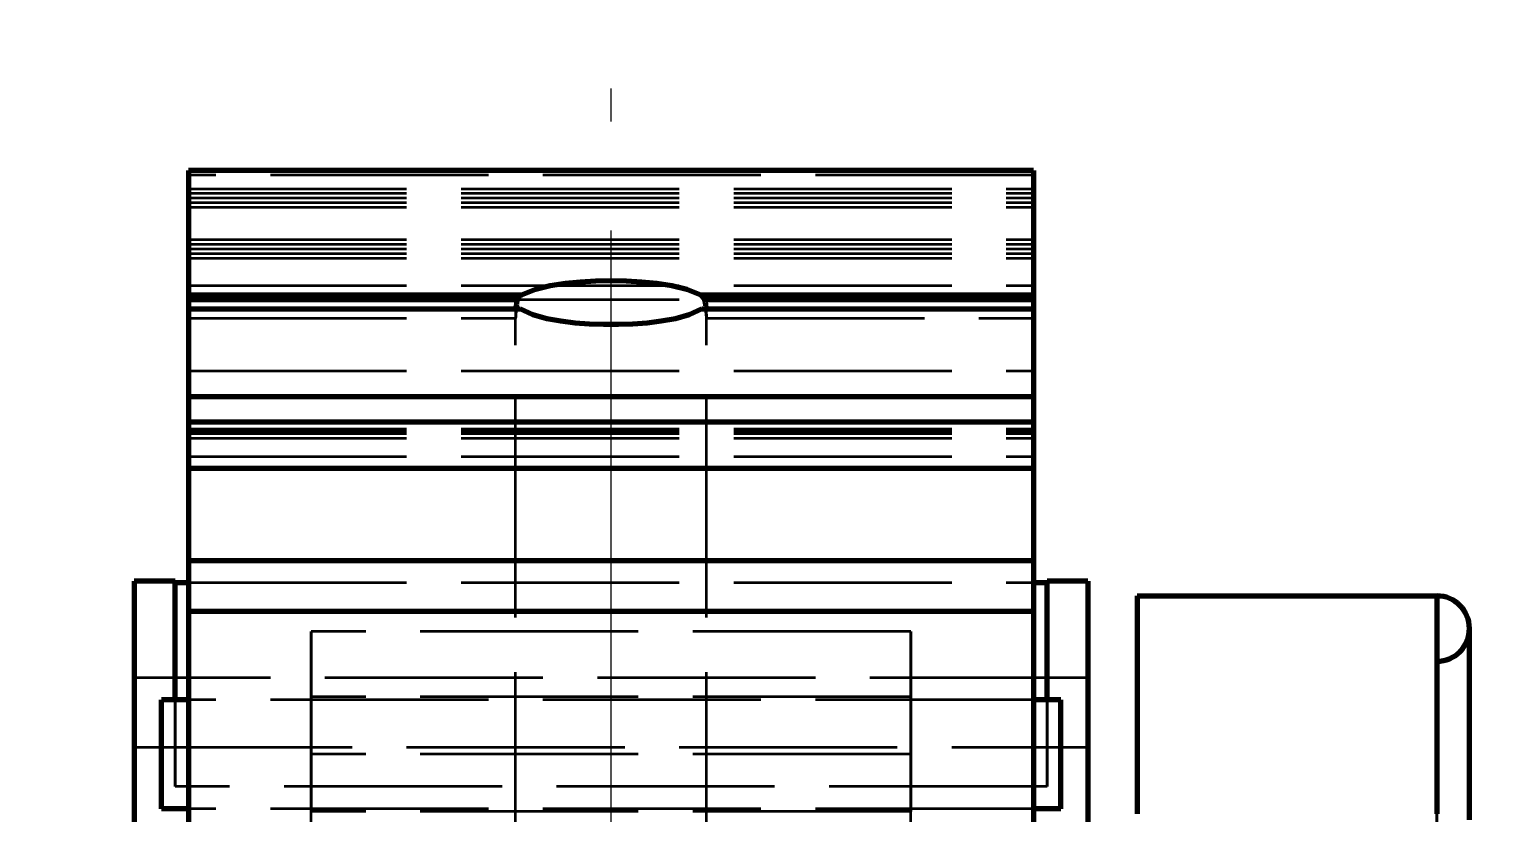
# Model space of a CAD drawing. Header units: millimetres. Extents: x 0 to 2382, y 0 to 420.
# Drawn here: x 306.23 to 333.15, y 359.04 to 373.41 of the extents above; entities that cross this region are included whole.
import ezdxf

# ---------------------------------------------------------------- set-up
doc = ezdxf.new("R2010")
doc.units = ezdxf.units.MM
doc.linetypes.add('IRAM-E-TRAZOS', pattern=[5, 4, -1])
doc.linetypes.add('IRAM-F-TRAZO-PUNTO', pattern=[20, 15, -2, 1, -2])
for name, color, linetype, lineweight in [('01-VISIBLE', 7, 'CONTINUOUS', 70), ('02-OCULTA', 4, 'IRAM-E-TRAZOS', 35), ('03-EJE', 1, 'IRAM-F-TRAZO-PUNTO', 18), ('04-COTA', 3, 'CONTINUOUS', 18)]:
    doc.layers.add(name, color=color, linetype=linetype, lineweight=lineweight)
doc.styles.add('ISO3098', font='isocpeur.ttf')
doc.dimstyles.new('FLAMA-IRAM', dxfattribs={"dimtxt": 3.5, "dimasz": 3.5, "dimexe": 2, "dimexo": 1.5, "dimgap": 1, "dimtad": 1, "dimdec": 1, "dimtxsty": 'ISO3098', "dimblk": 'IRAM_FLECHA', "dimblk1": 'IRAM_FLECHA', "dimblk2": 'IRAM_FLECHA', "dimcen": 2.5, "dimclrd": 256, "dimclre": 256, "dimclrt": 256, "dimazin": 3, "dimtfac": 1, "dimtmove": 0, "dimatfit": 3, "dimlwd": 18, "dimlwe": 18})

# ---------------------------------------------------------------- blocks, each defined once
blk = doc.blocks.new('IRAM_FLECHA')
blk.add_solid([(0, 0), (-1, 0.125), (-1, -0.125)])

msp = doc.modelspace()

# ---------------------------------------------------------------- linework, layer by layer
at = {"layer": '01-VISIBLE'}
for p, q in [((324.653, 370.826), (309.153, 370.826)), ((309.153, 370.826), (309.153, 368.541)), ((324.653, 370.826), (324.653, 368.541)), ((309.153, 368.541), (315.258, 368.541)), ((309.153, 368.541), (309.153, 368.456)), ((309.153, 368.456), (309.153, 368.286)), ((309.153, 368.456), (315.187, 368.456)), ((309.153, 368.286), (309.153, 366.676)), ((309.153, 368.286), (315.229, 368.286)), ((318.549, 368.541), (324.653, 368.541)), ((318.577, 368.286), (324.653, 368.286)), ((318.62, 368.456), (324.653, 368.456)), ((324.653, 368.541), (324.653, 368.456)), ((324.653, 368.456), (324.653, 368.286)), ((324.653, 368.286), (324.653, 366.676)), ((309.153, 366.676), (309.153, 366.211)), ((309.153, 366.676), (324.653, 366.676)), ((324.653, 366.676), (324.653, 366.211)), ((309.153, 366.211), (309.153, 365.366)), ((309.153, 366.211), (324.653, 366.211)), ((324.653, 366.211), (324.653, 365.366)), ((309.153, 365.366), (309.153, 363.671)), ((309.153, 365.366), (324.653, 365.366)), ((324.653, 365.366), (324.653, 363.671)), ((309.153, 363.671), (309.153, 362.741)), ((309.153, 363.671), (324.653, 363.671)), ((324.653, 363.671), (324.653, 362.741)), ((308.903, 363.291), (308.153, 363.291)), ((308.153, 363.291), (308.153, 358.721)), ((308.903, 361.116), (308.903, 363.291)), ((308.903, 363.264), (309.153, 363.264)), ((324.653, 363.264), (324.903, 363.264)), ((325.653, 363.291), (324.903, 363.291)), ((324.903, 361.116), (324.903, 363.291)), ((325.653, 363.291), (325.653, 358.721)), ((326.553, 363.021), (332.053, 363.021)), ((309.153, 362.741), (309.153, 356.986)), ((309.153, 362.741), (324.653, 362.741)), ((324.653, 362.741), (324.653, 356.986)), ((309.153, 361.116), (308.653, 361.116)), ((325.153, 361.116), (324.653, 361.116)), ((309.153, 359.116), (308.653, 359.116)), ((325.153, 359.116), (324.653, 359.116))]:
    msp.add_line(p, q, dxfattribs=at)
for points in [[(315.258, 368.541), (315.516, 368.648), (315.788, 368.712), (316.065, 368.755), (316.344, 368.782), (316.623, 368.798), (316.903, 368.803)], [(316.903, 368.803), (317.183, 368.798), (317.463, 368.782), (317.742, 368.755), (318.018, 368.712), (318.291, 368.648), (318.549, 368.541)], [(315.162, 368.286), (315.165, 368.315), (315.168, 368.343), (315.172, 368.372), (315.176, 368.4), (315.181, 368.428), (315.187, 368.456)], [(315.187, 368.456), (315.197, 368.472), (315.207, 368.487), (315.219, 368.501), (315.231, 368.515), (315.244, 368.529), (315.258, 368.541)], [(318.577, 368.286), (318.339, 368.174), (318.085, 368.104), (317.825, 368.057), (317.563, 368.026), (317.299, 368.007), (317.035, 367.998), (316.771, 367.998), (316.507, 368.007), (316.244, 368.026), (315.982, 368.057), (315.722, 368.104), (315.467, 368.174), (315.229, 368.286)], [(318.549, 368.541), (318.562, 368.529), (318.575, 368.515), (318.588, 368.501), (318.599, 368.487), (318.61, 368.472), (318.62, 368.456)], [(318.62, 368.456), (318.625, 368.428), (318.63, 368.4), (318.635, 368.372), (318.639, 368.343), (318.642, 368.315), (318.645, 368.286)], [(326.553, 363.021), (326.553, 362.771), (326.553, 362.521), (326.553, 362.271), (326.553, 362.021), (326.553, 361.771), (326.553, 361.521), (326.553, 361.271), (326.553, 361.021), (326.553, 360.771), (326.553, 360.521), (326.553, 360.271), (326.553, 360.021), (326.553, 359.771), (326.553, 359.521), (326.553, 359.271), (326.553, 359.021)], [(332.053, 363.021), (332.053, 362.771), (332.053, 362.521), (332.053, 362.271), (332.053, 362.021), (332.053, 361.771), (332.053, 361.521), (332.053, 361.271), (332.053, 361.021), (332.053, 360.771), (332.053, 360.521), (332.053, 360.271), (332.053, 360.021), (332.053, 359.771), (332.053, 359.521), (332.053, 359.271), (332.053, 359.021)], [(332.653, 358.911), (332.653, 359.162), (332.653, 359.413), (332.653, 359.663), (332.653, 359.914), (332.653, 360.165), (332.653, 360.415), (332.653, 360.666), (332.653, 360.917), (332.653, 361.168), (332.653, 361.418), (332.653, 361.669), (332.653, 361.92), (332.653, 362.171), (332.653, 362.421)], [(332.653, 358.911), (332.653, 359.162), (332.653, 359.413), (332.653, 359.663), (332.653, 359.914), (332.653, 360.165), (332.653, 360.415), (332.653, 360.666), (332.653, 360.917), (332.653, 361.168), (332.653, 361.418), (332.653, 361.669), (332.653, 361.92), (332.653, 362.171), (332.653, 362.421)], [(308.653, 359.116), (308.653, 359.366), (308.653, 359.616), (308.653, 359.866), (308.653, 360.116), (308.653, 360.366), (308.653, 360.616), (308.653, 360.866), (308.653, 361.116)], [(325.153, 359.116), (325.153, 359.366), (325.153, 359.616), (325.153, 359.866), (325.153, 360.116), (325.153, 360.366), (325.153, 360.616), (325.153, 360.866), (325.153, 361.116)]]:
    msp.add_lwpolyline(points, dxfattribs=at)
msp.add_arc((332.053, 362.421), 0.6, -90, 90, dxfattribs=at)
at = {"layer": '02-OCULTA'}
for p, q in [((324.653, 370.826), (309.153, 370.826)), ((309.153, 370.741), (309.153, 370.826)), ((309.153, 370.486), (309.153, 370.741)), ((324.653, 370.741), (309.153, 370.741)), ((324.653, 370.741), (324.653, 370.826)), ((324.653, 370.486), (324.653, 370.741)), ((309.153, 370.406), (309.153, 370.486)), ((309.153, 370.486), (324.653, 370.486)), ((324.653, 370.406), (324.653, 370.486)), ((309.153, 370.321), (309.153, 370.406)), ((309.153, 370.406), (324.653, 370.406)), ((309.153, 370.406), (324.653, 370.406)), ((309.153, 370.236), (309.153, 370.321)), ((309.153, 370.321), (324.653, 370.321)), ((309.153, 370.321), (324.653, 370.321)), ((309.153, 370.151), (309.153, 370.236)), ((309.153, 370.236), (324.653, 370.236)), ((309.153, 370.236), (324.653, 370.236)), ((324.653, 370.321), (324.653, 370.406)), ((324.653, 370.236), (324.653, 370.321)), ((324.653, 370.151), (324.653, 370.236)), ((309.153, 369.556), (309.153, 370.151)), ((309.153, 370.151), (324.653, 370.151)), ((324.653, 369.556), (324.653, 370.151)), ((309.153, 369.471), (309.153, 369.556)), ((309.153, 369.556), (324.653, 369.556)), ((309.153, 369.386), (309.153, 369.471)), ((309.153, 369.471), (324.653, 369.471)), ((309.153, 369.471), (324.653, 369.471)), ((309.153, 369.301), (309.153, 369.386)), ((309.153, 369.386), (324.653, 369.386)), ((309.153, 369.386), (324.653, 369.386)), ((324.653, 369.471), (324.653, 369.556)), ((324.653, 369.386), (324.653, 369.471)), ((324.653, 369.301), (324.653, 369.386)), ((309.153, 369.216), (309.153, 369.301)), ((309.153, 369.301), (324.653, 369.301)), ((309.153, 369.301), (324.653, 369.301)), ((309.153, 368.711), (309.153, 369.216)), ((309.153, 369.216), (324.653, 369.216)), ((324.653, 369.216), (324.653, 369.301)), ((324.653, 368.711), (324.653, 369.216)), ((309.153, 368.456), (309.153, 368.711)), ((309.153, 368.711), (324.653, 368.711)), ((324.653, 368.456), (324.653, 368.711)), ((309.153, 367.146), (309.153, 368.456)), ((309.153, 368.456), (324.653, 368.456)), ((309.153, 368.286), (309.153, 368.116)), ((309.153, 368.116), (309.153, 368.286)), ((309.153, 368.286), (315.172, 368.286)), ((318.635, 368.286), (324.653, 368.286)), ((324.653, 367.146), (324.653, 368.456)), ((324.653, 368.286), (324.653, 368.116)), ((324.653, 368.116), (324.653, 368.286)), ((309.153, 368.116), (315.153, 368.116)), ((315.153, 357.621), (315.153, 368.116)), ((318.653, 368.116), (324.653, 368.116)), ((318.653, 357.621), (318.653, 368.116)), ((309.153, 366.041), (309.153, 367.146)), ((309.153, 367.146), (324.653, 367.146)), ((324.653, 366.041), (324.653, 367.146)), ((309.153, 366.001), (309.153, 366.086)), ((309.153, 366.086), (309.153, 365.916)), ((309.153, 366.086), (324.653, 366.086)), ((309.153, 365.576), (309.153, 366.041)), ((309.153, 366.041), (324.653, 366.041)), ((309.153, 358.466), (309.153, 366.001)), ((309.153, 366.001), (324.653, 366.001)), ((309.153, 366.001), (324.653, 366.001)), ((309.153, 365.916), (309.153, 365.576)), ((309.153, 365.916), (324.653, 365.916)), ((324.653, 366.001), (324.653, 366.086)), ((324.653, 366.086), (324.653, 365.916)), ((324.653, 365.576), (324.653, 366.041)), ((324.653, 358.466), (324.653, 366.001)), ((324.653, 365.916), (324.653, 365.576)), ((309.153, 365.576), (324.653, 365.576)), ((309.153, 365.576), (324.653, 365.576)), ((308.153, 361.516), (308.153, 363.291)), ((308.903, 363.291), (308.903, 363.264)), ((308.903, 363.264), (308.903, 359.526)), ((309.153, 363.264), (324.653, 363.264)), ((324.903, 363.291), (324.903, 363.264)), ((324.903, 363.264), (324.903, 359.526)), ((325.653, 361.516), (325.653, 363.291)), ((322.403, 362.366), (311.403, 362.366)), ((325.653, 361.516), (308.153, 361.516)), ((308.153, 360.246), (308.153, 361.516)), ((325.653, 361.516), (308.153, 361.516)), ((325.653, 360.246), (325.653, 361.516)), ((308.903, 359.526), (308.903, 361.116)), ((324.653, 361.116), (309.153, 361.116)), ((324.653, 361.116), (309.153, 361.116)), ((322.403, 361.166), (311.403, 361.166)), ((324.903, 359.526), (324.903, 361.116)), ((308.153, 360.246), (325.653, 360.246)), ((308.153, 358.806), (308.153, 360.246)), ((308.153, 360.246), (325.653, 360.246)), ((325.653, 358.806), (325.653, 360.246)), ((322.403, 360.116), (311.403, 360.116)), ((311.403, 356.769), (311.403, 360.116)), ((311.403, 356.671), (311.403, 360.116)), ((322.403, 360.116), (311.403, 360.116)), ((311.403, 356.769), (311.403, 360.116)), ((322.403, 356.769), (322.403, 360.116)), ((322.403, 356.671), (322.403, 360.116)), ((322.403, 356.769), (322.403, 360.116)), ((324.903, 359.526), (308.903, 359.526)), ((324.653, 359.116), (309.153, 359.116)), ((324.653, 359.116), (309.153, 359.116)), ((322.403, 359.066), (311.403, 359.066))]:
    msp.add_line(p, q, dxfattribs=at)
for points in [[(315.153, 368.116), (315.154, 368.145), (315.154, 368.173), (315.155, 368.202), (315.157, 368.23), (315.159, 368.258), (315.162, 368.286)], [(315.172, 368.286), (315.166, 368.258), (315.162, 368.23), (315.158, 368.202), (315.155, 368.174), (315.154, 368.145), (315.153, 368.116)], [(315.172, 368.286), (315.182, 368.286), (315.191, 368.286), (315.201, 368.286), (315.21, 368.286), (315.22, 368.286), (315.229, 368.286)], [(318.577, 368.286), (318.587, 368.286), (318.596, 368.286), (318.606, 368.286), (318.616, 368.286), (318.625, 368.286), (318.635, 368.286)], [(318.653, 368.116), (318.653, 368.145), (318.651, 368.174), (318.649, 368.202), (318.645, 368.23), (318.64, 368.258), (318.635, 368.286)], [(318.645, 368.286), (318.648, 368.258), (318.65, 368.23), (318.651, 368.202), (318.652, 368.173), (318.653, 368.145), (318.653, 368.116)], [(326.553, 359.021), (326.553, 359.271), (326.553, 359.521), (326.553, 359.771), (326.553, 360.021), (326.553, 360.271), (326.553, 360.521), (326.553, 360.771), (326.553, 361.021), (326.553, 361.271), (326.553, 361.521), (326.553, 361.771), (326.553, 362.021), (326.553, 362.271), (326.553, 362.521), (326.553, 362.771), (326.553, 363.021)], [(332.053, 359.021), (332.053, 359.271), (332.053, 359.521), (332.053, 359.771), (332.053, 360.021), (332.053, 360.271), (332.053, 360.521), (332.053, 360.771), (332.053, 361.021), (332.053, 361.271), (332.053, 361.521), (332.053, 361.771), (332.053, 362.021), (332.053, 362.271), (332.053, 362.521), (332.053, 362.771), (332.053, 363.021)], [(311.403, 360.116), (311.403, 360.366), (311.403, 360.616), (311.403, 360.866), (311.403, 361.116), (311.403, 361.366), (311.403, 361.616), (311.403, 361.866), (311.403, 362.116), (311.403, 362.366)], [(311.403, 362.366), (311.403, 362.116), (311.403, 361.866), (311.403, 361.616), (311.403, 361.366), (311.403, 361.116), (311.403, 360.866), (311.403, 360.616), (311.403, 360.366), (311.403, 360.116)], [(322.403, 360.116), (322.403, 360.366), (322.403, 360.616), (322.403, 360.866), (322.403, 361.116), (322.403, 361.366), (322.403, 361.616), (322.403, 361.866), (322.403, 362.116), (322.403, 362.366)], [(322.403, 362.366), (322.403, 362.116), (322.403, 361.866), (322.403, 361.616), (322.403, 361.366), (322.403, 361.116), (322.403, 360.866), (322.403, 360.616), (322.403, 360.366), (322.403, 360.116)], [(332.053, 361.821), (332.053, 361.57), (332.053, 361.318), (332.053, 361.067), (332.053, 360.815), (332.053, 360.563), (332.053, 360.312), (332.053, 360.06), (332.053, 359.809), (332.053, 359.557), (332.053, 359.305), (332.053, 359.054), (332.053, 358.802)], [(332.053, 358.802), (332.053, 359.054), (332.053, 359.305), (332.053, 359.557), (332.053, 359.809), (332.053, 360.06), (332.053, 360.312), (332.053, 360.563), (332.053, 360.815), (332.053, 361.067), (332.053, 361.318), (332.053, 361.57), (332.053, 361.821)], [(308.653, 361.116), (308.653, 360.866), (308.653, 360.616), (308.653, 360.366), (308.653, 360.116), (308.653, 359.866), (308.653, 359.616), (308.653, 359.366), (308.653, 359.116)], [(309.153, 361.116), (309.153, 360.866), (309.153, 360.616), (309.153, 360.366), (309.153, 360.116), (309.153, 359.866), (309.153, 359.616), (309.153, 359.366), (309.153, 359.116)], [(309.153, 359.116), (309.153, 359.366), (309.153, 359.616), (309.153, 359.866), (309.153, 360.116), (309.153, 360.366), (309.153, 360.616), (309.153, 360.866), (309.153, 361.116)], [(311.403, 361.166), (311.403, 360.904), (311.403, 360.641), (311.403, 360.379), (311.403, 360.116), (311.403, 359.854), (311.403, 359.591), (311.403, 359.329), (311.403, 359.066)], [(311.403, 359.066), (311.403, 359.329), (311.403, 359.591), (311.403, 359.854), (311.403, 360.116), (311.403, 360.379), (311.403, 360.641), (311.403, 360.904), (311.403, 361.166)], [(322.403, 361.166), (322.403, 360.904), (322.403, 360.641), (322.403, 360.379), (322.403, 360.116), (322.403, 359.854), (322.403, 359.591), (322.403, 359.329), (322.403, 359.066)], [(322.403, 359.066), (322.403, 359.329), (322.403, 359.591), (322.403, 359.854), (322.403, 360.116), (322.403, 360.379), (322.403, 360.641), (322.403, 360.904), (322.403, 361.166)], [(324.653, 361.116), (324.653, 360.866), (324.653, 360.616), (324.653, 360.366), (324.653, 360.116), (324.653, 359.866), (324.653, 359.616), (324.653, 359.366), (324.653, 359.116)], [(324.653, 359.116), (324.653, 359.366), (324.653, 359.616), (324.653, 359.866), (324.653, 360.116), (324.653, 360.366), (324.653, 360.616), (324.653, 360.866), (324.653, 361.116)], [(325.153, 361.116), (325.153, 360.866), (325.153, 360.616), (325.153, 360.366), (325.153, 360.116), (325.153, 359.866), (325.153, 359.616), (325.153, 359.366), (325.153, 359.116)]]:
    msp.add_lwpolyline(points, dxfattribs=at)
at = {"layer": '03-EJE'}
msp.add_line((316.903, 154.721), (316.903, 372.326), dxfattribs=at)

# ---------------------------------------------------------------- dimensions: what is measured, and where the dimension line sits
at = {"layer": '04-COTA'}
msp.add_linear_dim(base=(277.753, 379.826), p1=(277.753, 370.826), p2=(356.053, 370.826), dimstyle='FLAMA-IRAM', override={"dimlfac": 2}, dxfattribs=at).render()

doc.saveas('drawing.dxf')
